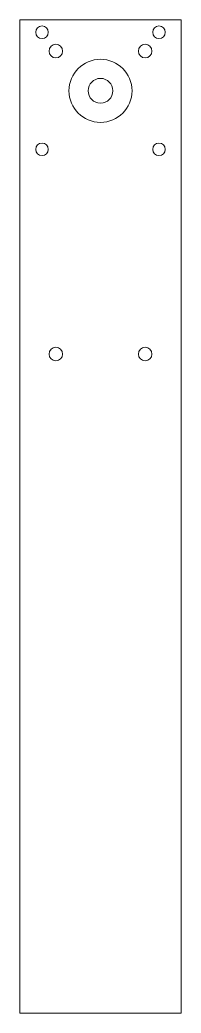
# Model space of a CAD drawing. Header units: millimetres. Extents: x -33 to 32, y -371 to 29.
import ezdxf

# ---------------------------------------------------------------- set-up
doc = ezdxf.new("R2010")
doc.units = ezdxf.units.MM

msp = doc.modelspace()

# ---------------------------------------------------------------- linework, layer by layer
at = {"color": 7, "linetype": 'Continuous', "lineweight": 15}
for p, q in [((32.5, 28.575), (-32.5, 28.575)), ((-32.5, 28.575), (-32.5, -371.425)), ((32.5, -371.425), (32.5, 28.575)), ((-32.5, -371.425), (32.5, -371.425))]:
    msp.add_line(p, q, dxfattribs=at)
for centre, radius in [((-23.5712, 23.5712), 2.54), ((23.5712, 23.5712), 2.54), ((-18, 16), 2.75), ((18, 16), 2.75), ((0, 0), 12.7), ((0, 0), 5), ((-23.5712, -23.5712), 2.54), ((23.5712, -23.5712), 2.54), ((-18, -106), 2.75), ((18, -106), 2.75)]:
    msp.add_circle(centre, radius, dxfattribs=at)

doc.saveas('drawing.dxf')
